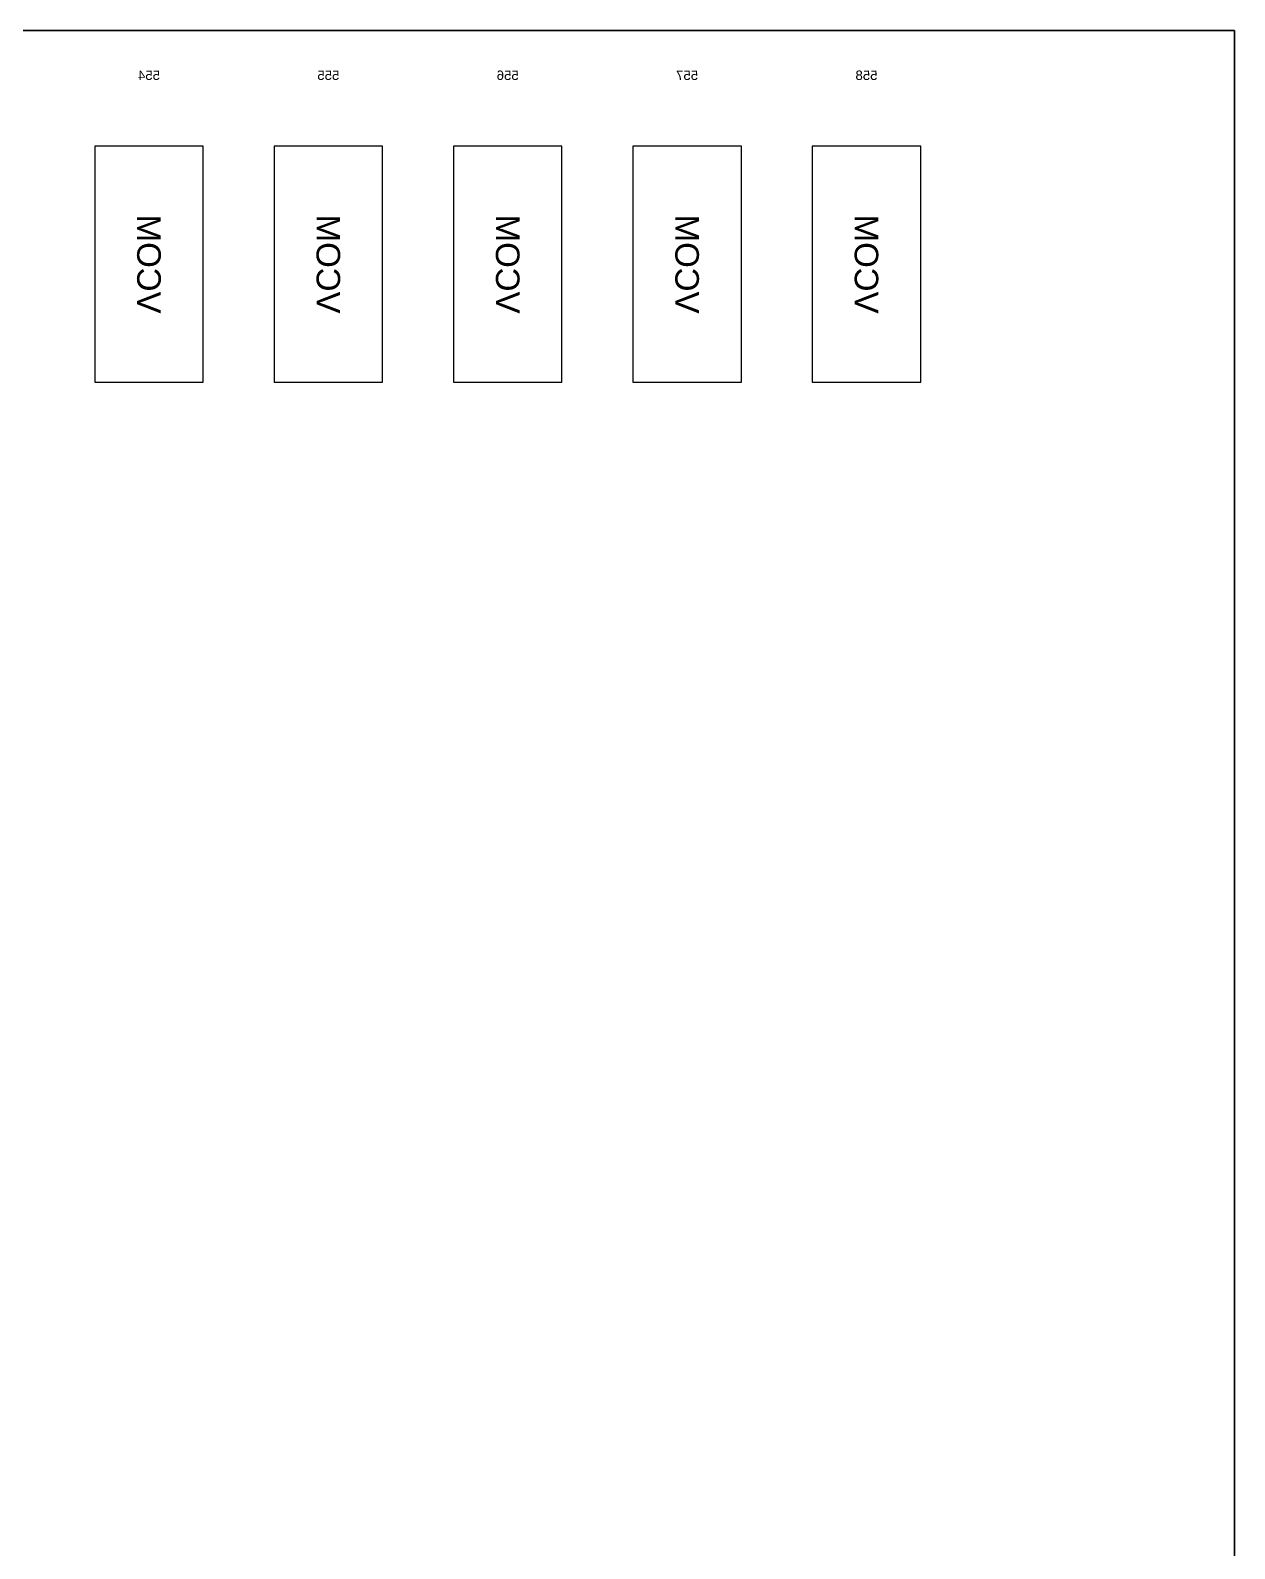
# Model space of a CAD drawing. Header units: millimetres. Extents: x 818 to 1306, y 1648 to 2013.
# Drawn here: x 956.3099 to 956.565, y 1841.1112 to 1841.4327 of the extents above; entities that cross this region are included whole.
import ezdxf
from ezdxf.enums import TextEntityAlignment as Align

# ---------------------------------------------------------------- set-up
doc = ezdxf.new("R2010")
doc.units = ezdxf.units.MM
doc.linetypes.add('CENTER', pattern=[2, 1.25, -0.25, 0.25, -0.25])
for name, color, linetype in [('110_000', 3, 'Continuous'), ('192_000', 3, 'Continuous'), ('249_254', 3, 'Continuous'), ('center', 1, 'CENTER')]:
    doc.layers.add(name, color=color, linetype=linetype)
doc.layers.add('尺寸线 DIM', color=3, linetype='Continuous', lineweight=15)
doc.styles.get("Standard").update_dxf_attribs({"font": 'arial.ttf'})

# ---------------------------------------------------------------- blocks, each defined once
blk = doc.blocks.new('NV3006A1N_PAD')
at = {"layer": '110_000'}
for points in [[(-5.2935, 0.247), (-5.2935, 0.297), (-5.2705, 0.297), (-5.2705, 0.247), (-5.2935, 0.247)], [(-5.2935, 0.247), (-5.2935, 0.297), (-5.2705, 0.297), (-5.2705, 0.247), (-5.2935, 0.247)], [(-5.2555, 0.247), (-5.2555, 0.297), (-5.2325, 0.297), (-5.2325, 0.247), (-5.2555, 0.247)], [(-5.2175, 0.247), (-5.2175, 0.297), (-5.1945, 0.297), (-5.1945, 0.247), (-5.2175, 0.247)], [(-5.1795, 0.247), (-5.1795, 0.297), (-5.1565, 0.297), (-5.1565, 0.247), (-5.1795, 0.247)], [(-5.1415, 0.247), (-5.1415, 0.297), (-5.1185, 0.297), (-5.1185, 0.247), (-5.1415, 0.247)]]:
    blk.add_lwpolyline(points, dxfattribs=at)
at = {"layer": '249_254'}
blk.add_lwpolyline([(-5.36, -0.3215), (-5.36, 0.3215), (5.36, 0.3215), (5.36, -0.3215), (-5.36, -0.3215)], dxfattribs=at)
at = {"layer": '110_000'}
for p in [(-5.282, 0.272), (-5.244, 0.272), (-5.206, 0.272), (-5.168, 0.272), (-5.13, 0.272)]:
    blk.add_text('VCOM', height=0.005, rotation=90, dxfattribs=at).set_placement(p, align=Align.MIDDLE_CENTER)
at = {"layer": '192_000'}
for s, p in [('558', (-5.282, 0.312)), ('558', (-5.282, 0.312)), ('557', (-5.244, 0.312)), ('556', (-5.206, 0.312)), ('555', (-5.168, 0.312)), ('554', (-5.13, 0.312))]:
    blk.add_text(s, height=0.002, dxfattribs=at).set_placement(p, align=Align.MIDDLE_CENTER)
blk = doc.blocks.new('AR_IC_ALL')
at = {"layer": 'center'}
blk.add_lwpolyline([(0, 0), (10.72, 0), (10.72, 0.643), (0, 0.643), (0, 0)], dxfattribs=at)
blk.add_blockref('NV3006A1N_PAD', (5.36, 0.3215))
blk = doc.blocks.new('A$C579B7D62')
at = {"color": 6, "xscale": -1}
blk.add_blockref('AR_IC_ALL', (5.36, -66.2988), dxfattribs=at)

msp = doc.modelspace()

# ---------------------------------------------------------------- block references
at = {"layer": '尺寸线 DIM', "color": 0, "ltscale": 5}
msp.add_blockref('A$C579B7D62', (951.20504, 1907.08852), dxfattribs=at)

doc.saveas('drawing.dxf')
